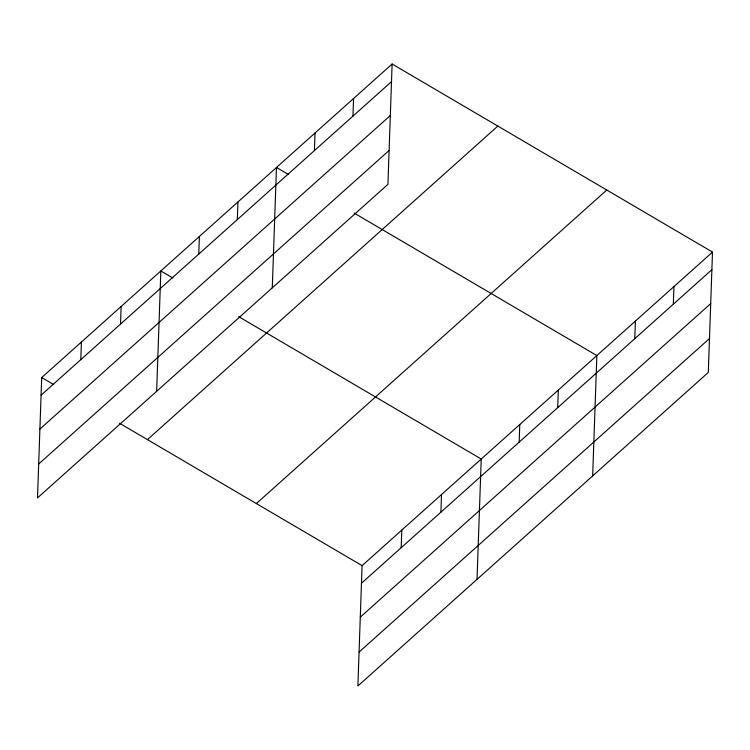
<?xml version="1.0" encoding="UTF-8"?>
<svg xmlns="http://www.w3.org/2000/svg" width="750" height="750" viewBox="0 0 750 750"><rect width="100%" height="100%" fill="white"/><g stroke="black" fill="none" stroke-linecap="round" stroke-linejoin="round"><path stroke-width="1.12" d="M392.119 64.013L41.7 377.559L37.5 497.916L387.919 184.369L392.119 64.013L712.5 252.084L708.3 372.441L357.881 685.988L362.081 565.631L712.5 252.084M80.803 359.634L81.413 342.028M120.516 324.094L121.134 306.488M156.638 391.312L160.847 270.956L172.809 277.978M198.778 254.072L199.388 236.466M237.319 219.581L237.938 201.975M272.278 287.841L276.478 167.484L288.45 174.516M314.409 150.6L315.028 132.994M352.959 116.119L353.569 98.503M401.184 547.706L401.803 530.091M440.897 512.166L441.516 494.559M477.019 579.375L481.228 459.028L238.641 316.622M519.159 442.144L519.769 424.537M557.7 407.653L558.319 390.047M592.659 475.912L596.859 355.556L354.281 213.15M634.791 338.672L635.409 321.066M673.341 304.181L673.95 286.575M41.091 395.166L391.5 81.628M39.9 429.075L390.319 115.528M38.681 464.006L389.1 150.469M147.431 439.622L497.841 126.075M256.359 503.569L606.778 190.022M361.472 583.237L711.881 269.691M360.291 617.147L710.7 303.6M359.062 652.078L709.481 338.531M41.7 377.559L53.672 384.581M119.503 423.225L362.081 565.631"/></g></svg>
